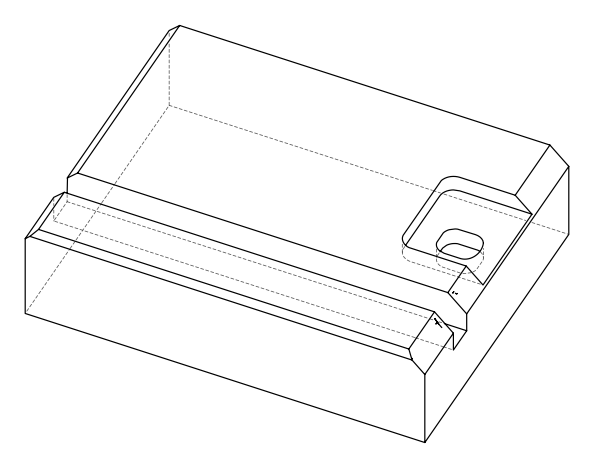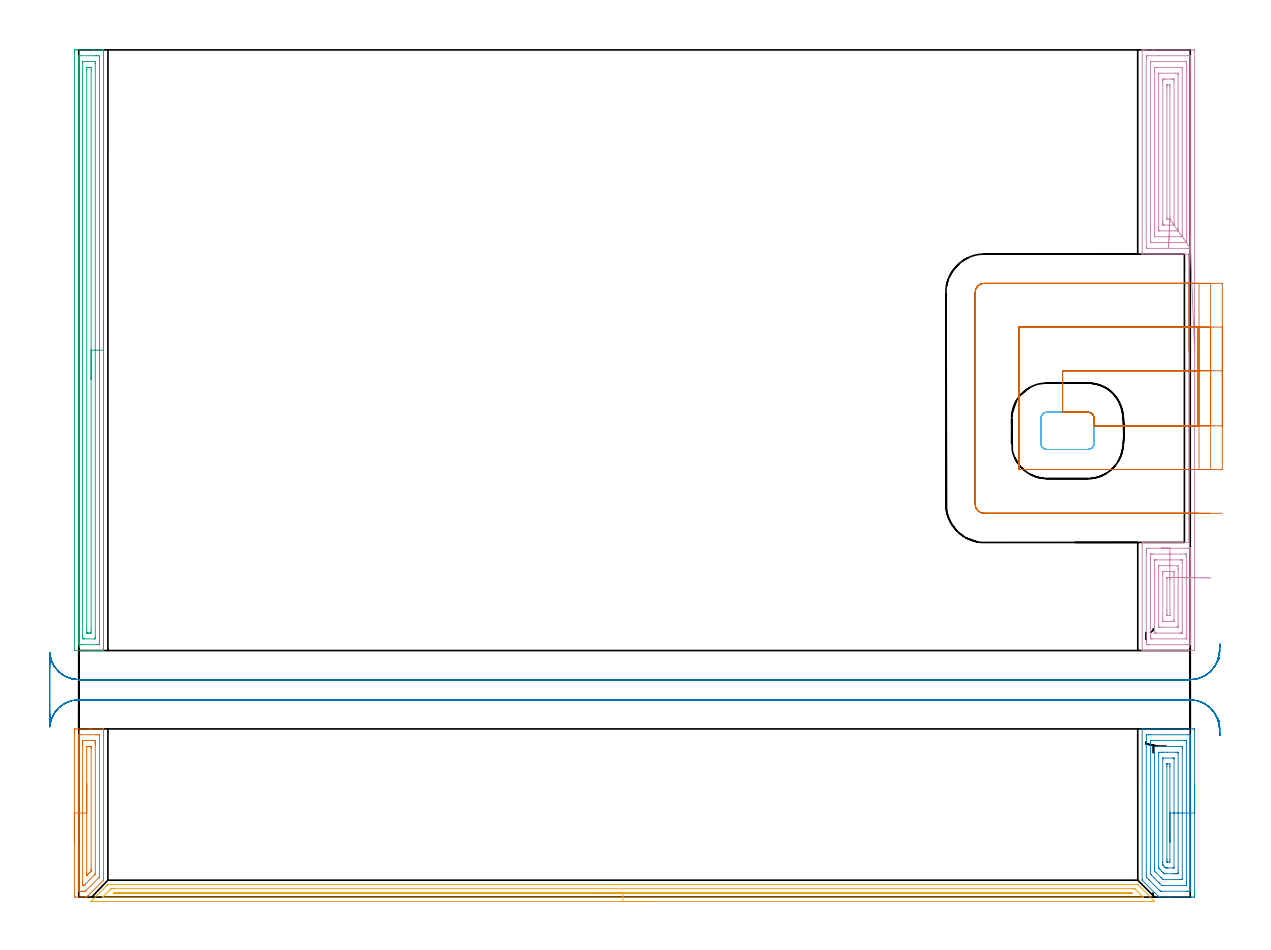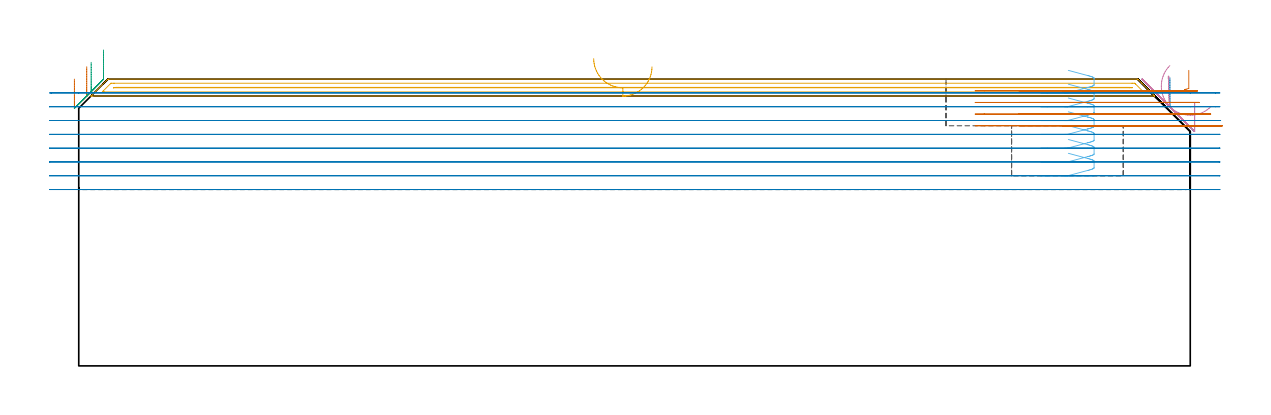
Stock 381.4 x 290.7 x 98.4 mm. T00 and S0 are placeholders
(PLAN: 8 operations, 1 tool changes, 49.2 min)
(1 AREA_MILL | FG_CHAMFER_SURFACE | UGT0205_001 | 2.01 min | 3178 mm3)
(2 AREA_MILL_1 | FG_CHAMFER_SURFACE_1 | UGT0205_001 | 3.43 min | 10586 mm3)
(3 AREA_MILL_2 | FG_CHAMFER_SURFACE_2 | UGT0205_001 | 6.81 min | 10597 mm3)
(4 AREA_MILL_3 | FG_CHAMFER_SURFACE_3 | UGT0205_001 | 7.43 min | 32185 mm3)
(5 AREA_MILL_4 | FG_CHAMFER_SURFACE_4 | UGT0205_001 | 8.77 min | 6015 mm3)
(6 MILL_RECTANGULAR_POCKET | POCKET_RECTANGULAR_STRAIGHT | UGT0201_094 | Follow Part, ap 5, ae 75% | 1.68 min | 37476 mm3)
(7 MILL_SLOT | SLOT_PARTIAL_RECTANGULAR | UGT0201_094 | Follow Part, ap 5, ae 75% | 5.37 min | 99985 mm3)
(8 MILL_RECTANGULAR_SLOT | SLOT_RECTANGULAR | UGT0201_094 | Follow Part, ap 5, ae 75% | 13.72 min | 385807 mm3)
(TOOL UGT0205_001 | Chamfer Mill 20 x 3 x 45 deg. | D20 FL50 Z2)
(TOOL UGT0201_094 | End mill 20 mm | D20 FL38 Z4)
(OP 1 AREA_MILL)
G17 G21 G94 G90
T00 M6
G54
G17 G0 G90 X-1.5 Y18.85 S1061 M3
G43 Z108.4 H0
Z98.4
G94 G1 Y18.888 Z97.528 F250.
Y19.002 Z96.663
Y19.191 Z95.812
Y19.453 Z94.98
Y19.787 Z94.174
Y20.19 Z93.4
Y20.658 Z92.664
Y21.19 Z91.972
Y21.779 Z91.329
Y22.422 Z90.74
Y23.114 Z90.208
Y23.85 Z89.74
Y24.624 Z89.337
Y25.43 Z89.003
Y26.262 Z88.741
Y27.114 Z88.552
Y27.978 Z88.438
Y28.85 Z88.4
Y56.858
X-1.498 Y57.19 Z88.402
X-1.491 Y57.694 Z88.405
X-1.454 Y57.698 Z88.442
X-0.944 Y57.7 Z88.951
X3.5 Z93.394
X4.254 Z94.153
X4.389 Z94.287
X8.332 Z98.231
X8.485 Y57.694 Z98.379
X8.496 Y57.691 Z98.39
X8.5 Y57.633 Z98.4
Y5.824
X8.493 Y5.805 Z98.393
X8.476 Y5.775 Z98.375
X3.191 Y0.491 Z93.091
X2.907 Y0.205 Z92.803
X2.766 Y0.067 Z92.663
X2.695 Y0.005 Z92.591
X2.611 Y0.003 Z92.509
X2.342 Y0. Z92.24
X-1.184 Z88.713
X-1.491 Y0.01 Z88.405
X-1.499 Y0.248 Z88.399
X-1.5 Y28.85 Z88.4
X-0.086 Z89.814
Y54.533
X-0.084 Y55.419 Z89.816
X-0.082 Y55.445 Z89.818
X-0.056 Y55.69 Z89.844
X0.553 Y55.698 Z90.453
X3.662 Y55.7 Z93.562
X5.885 Z95.785
X6.167 Y55.699 Z96.067
X6.777 Y55.696 Z96.677
X7.056 Y55.69 Z96.956
X7.082 Y55.419 Z96.982
X7.084 Y55.391 Z96.984
X7.086 Y54.533 Z96.986
X7.085 Y7.595 Z96.985
X7.084 Y7.566 Z96.984
X7.056 Y6.817 Z96.956
X7.005 Y6.76 Z96.905
X6.958 Y6.709 Z96.858
X2.531 Y2.281 Z92.431
X2.26 Y2.022 Z92.16
X1.998 Y2.007 Z91.898
X1.722 Y2.003 Z91.622
X1.115 Y2. Z91.015
X0.833 Y2.001 Z90.733
X0.223 Y2.004 Z90.123
X-0.056 Y2.01 Z89.844
X-0.082 Y2.281 Z89.818
X-0.084 Y2.309 Z89.816
X-0.086 Y3.167 Z89.814
Y28.85
X1.328 Z91.228
X1.329 Y52.269 Z91.229
Y52.762
X1.331 Y53.152 Z91.231
X1.335 Y53.648 Z91.235
X1.674 Y53.695 Z91.574
X1.722 Y53.697 Z91.622
X2.559 Y53.7 Z92.459
X4.336 Z94.236
X5.227 Y53.698 Z95.127
X5.278 Y53.693 Z95.178
X5.664 Y53.648 Z95.564
X5.668 Y53.258 Z95.568
X5.671 Y52.762 Z95.571
Y52.37
Y8.089
X5.67 Y7.965 Z95.57
X5.667 Y7.904 Z95.567
X5.665 Y7.878 Z95.565
X5.648 Y7.858 Z95.548
X5.395 Y7.595 Z95.295
X2.231 Y4.431 Z92.131
X1.849 Y4.052 Z91.749
X1.807 Y4.018 Z91.707
X1.767 Y4.007 Z91.667
X1.722 Y4.009 Z91.622
X1.335 Y4.052 Z91.235
X1.332 Y4.442 Z91.232
X1.329 Y4.938 Z91.229
Y5.33
X1.328 Y28.85 Z91.228
X2.743 Z92.643
Y51.368
X2.745 Y51.557 Z92.645
X2.747 Y51.65 Z92.647
X2.75 Y51.688 Z92.65
X2.794 Y51.694 Z92.694
X3.5 Y51.699 Z93.4
X3.678 Z93.578
X4.228 Y51.69 Z94.128
X4.251 Y51.685 Z94.151
X4.253 Y51.654 Z94.153
X4.255 Y51.579 Z94.155
X4.257 Y51.426 Z94.157
Y51.122
Y9.498
X4.256 Y9.366 Z94.156
X4.25 Y8.99 Z94.15
X4.244 Y8.904 Z94.144
X4.194 Y8.85 Z94.094
X4.108 Y8.76 Z94.008
X3.832 Y8.481 Z93.732
X3.5 Y8.148 Z93.4
X2.946 Y7.595 Z92.846
X2.806 Y7.457 Z92.706
X2.776 Y7.43 Z92.676
X2.752 Y7.412 Z92.652
X2.749 Y7.415 Z92.649
X2.746 Y7.46 Z92.646
X2.744 Y7.595 Z92.644
X2.743 Y7.982 Z92.643
Y8.35
Y28.85
Y29.722 Z92.681
Y30.586 Z92.795
Y31.438 Z92.983
Y32.27 Z93.246
Y33.076 Z93.58
Y33.85 Z93.982
Y34.586 Z94.451
Y35.278 Z94.982
Y35.921 Z95.572
Y36.51 Z96.215
Y37.042 Z96.907
Y37.51 Z97.643
Y37.913 Z98.416
Y38.247 Z99.222
Y38.509 Z100.054
Y38.698 Z100.906
Y38.812 Z101.771
Y38.85 Z102.643
G0 Z108.4
M5
M2
(OP 2 AREA_MILL_1)
G17 G21 G94 G90
T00 M6
G54
G17 G0 G90 X382.9 Y38.85 S1061 M3
G43 Z108.4 H0
Z90.4
G94 G1 Y38.812 Z89.528 F250.
Y38.698 Z88.664
Y38.509 Z87.812
Y38.247 Z86.98
Y37.913 Z86.174
Y37.51 Z85.4
Y37.042 Z84.664
Y36.51 Z83.972
Y35.921 Z83.329
Y35.278 Z82.74
Y34.586 Z82.209
Y33.85 Z81.74
Y33.076 Z81.337
Y32.27 Z81.003
Y31.438 Z80.741
Y30.586 Z80.552
Y29.722 Z80.438
Y28.85 Z80.4
Y0.842
X382.898 Y0.51 Z80.402
X382.891 Y0.006 Z80.405
X382.853 Y0.003 Z80.443
X382.344 Y0.001 Z80.952
X381.833 Y0. Z81.463
X375.233 Z88.06
X374.479 Z88.819
X374.344 Z88.953
X371.057 Z92.241
X370.789 Y0.004 Z92.509
X370.705 Y0.005 Z92.592
X370.632 Y0.067 Z92.667
X364.928 Y5.771 Z98.37
X364.906 Y5.795 Z98.392
X364.904 Y5.803 Z98.395
X364.9 Y5.823 Z98.4
Y57.633
X364.904 Y57.692 Z98.39
X364.917 Y57.7 Z98.377
X365.068 Z98.23
X369.146 Z94.153
X369.9 Z93.394
X382.344 Z80.952
X382.724 Y57.697 Z80.571
X382.891 Y57.69 Z80.405
X382.899 Y57.524 Z80.399
X382.9 Y57.19 Z80.4
Y28.85
X381.486 Z81.814
Y3.167
X381.484 Y2.281 Z81.816
X381.482 Y2.255 Z81.818
X381.456 Y2.01 Z81.844
X380.847 Y2.002 Z82.453
X380.567 Y2.001 Z82.733
X379.96 Y2. Z83.34
X371.678 Y2.001 Z91.622
X371.396 Y2.004 Z91.904
X371.208 Y2.01 Z92.092
X371.148 Y2.013 Z92.152
X371.123 Y2.034 Z92.177
X371.071 Y2.082 Z92.229
X370.869 Y2.281 Z92.431
X370.789 Y2.361 Z92.511
X367.326 Y5.824 Z95.974
X367.233 Y5.916 Z96.067
X366.446 Y6.709 Z96.854
X366.344 Y6.817 Z96.956
X366.316 Y7.595 Z96.984
X366.315 Y7.624 Z96.985
X366.314 Y54.533 Z96.986
X366.317 Y55.419 Z96.984
X366.318 Y55.445 Z96.982
X366.344 Y55.69 Z96.956
X366.953 Y55.698 Z96.347
X367.233 Y55.699 Z96.067
X367.84 Y55.7 Z95.46
X380.567 Y55.699 Z82.733
X381.177 Y55.697 Z82.123
X381.456 Y55.69 Z81.844
X381.482 Y55.419 Z81.818
X381.484 Y55.391 Z81.816
X381.486 Y54.533 Z81.814
Y28.85
X380.072 Z83.228
X380.071 Y5.431 Z83.229
Y4.938
X380.069 Y4.548 Z83.231
X380.064 Y4.052 Z83.236
X379.726 Y4.005 Z83.574
X379.678 Y4.003 Z83.622
X378.841 Y4. Z84.459
X371.729 Y4.001 Z91.571
X371.678 Y4.005 Z91.622
X371.627 Y4.01 Z91.673
X371.559 Y4.052 Z91.741
X370.789 Y4.811 Z92.511
X370.661 Y4.938 Z92.639
X369.011 Y6.588 Z94.289
X368.122 Y7.477 Z95.178
X368.006 Y7.595 Z95.294
X367.891 Y7.72 Z95.409
X367.735 Y7.894 Z95.565
X367.733 Y7.983 Z95.567
X367.73 Y8.481 Z95.57
X367.729 Y8.873 Z95.571
Y52.269
Y52.762
X367.731 Y53.152 Z95.569
X367.736 Y53.648 Z95.564
X368.074 Y53.695 Z95.226
X368.122 Y53.697 Z95.178
X368.959 Y53.7 Z94.341
X378.736 Z84.564
X379.627 Y53.698 Z83.673
X379.678 Y53.693 Z83.622
X380.064 Y53.648 Z83.236
X380.068 Y53.259 Z83.232
X380.071 Y52.762 Z83.229
Y52.37
X380.072 Y28.85 Z83.228
X378.657 Z84.643
Y6.332
X378.655 Y6.143 Z84.645
X378.653 Y6.05 Z84.647
X378.65 Y6.012 Z84.65
X378.606 Y6.006 Z84.694
X377.9 Y6.001 Z85.4
X377.723 Y6. Z85.577
X372.212 Y6.001 Z91.088
X372.123 Y6.002 Z91.177
X372.079 Y6.006 Z91.221
X372.058 Y6.01 Z91.242
X372.023 Y6.038 Z91.277
X371.678 Y6.375 Z91.622
X371.34 Y6.709 Z91.96
X369.569 Y8.481 Z93.731
X369.241 Y8.816 Z94.059
X369.151 Y8.91 Z94.149
X369.148 Y8.953 Z94.152
X369.145 Y9.047 Z94.155
X369.143 Y9.235 Z94.157
Y9.366
Y51.368
X369.145 Y51.557 Z94.155
X369.147 Y51.65 Z94.153
X369.15 Y51.688 Z94.15
X369.194 Y51.694 Z94.106
X369.9 Y51.699 Z93.4
X370.077 Y51.7 Z93.223
X378.078 Y51.699 Z85.222
X378.628 Y51.69 Z84.672
X378.651 Y51.684 Z84.649
X378.653 Y51.654 Z84.647
X378.655 Y51.579 Z84.645
X378.657 Y51.426 Z84.643
Y51.122
Y28.85
X377.243 Z86.057
Y9.135
X377.242 Y8.481 Z86.058
X377.24 Y8.252 Z86.06
X377.236 Y8.028 Z86.064
X377.011 Y8.01 Z86.289
X376.602 Y8.003 Z86.698
X376.122 Y8.001 Z87.178
X375.716 Y8. Z87.584
X373.048 Y8.001 Z90.252
X372.567 Y8.008 Z90.733
X372.5 Y8.01 Z90.8
X372.432 Y8.075 Z90.868
X372.293 Y8.209 Z91.007
X372.018 Y8.481 Z91.282
X371.678 Y8.82 Z91.622
X371.132 Y9.366 Z92.168
X370.789 Y9.711 Z92.511
X370.655 Y9.85 Z92.645
X370.59 Y9.92 Z92.71
X370.564 Y9.959 Z92.736
X370.562 Y10.021 Z92.738
X370.559 Y10.252 Z92.741
X370.557 Y10.483 Z92.743
Y48.565
X370.558 Y49.219 Z92.742
X370.56 Y49.448 Z92.74
X370.564 Y49.672 Z92.736
X370.789 Y49.69 Z92.511
X371.198 Y49.697 Z92.102
X371.678 Y49.699 Z91.622
X372.084 Y49.7 Z91.216
X373.456 Z89.844
X376.529 Z86.771
X377.011 Y49.698 Z86.289
X377.172 Y49.694 Z86.128
X377.228 Y49.69 Z86.072
X377.236 Y49.686 Z86.064
X377.239 Y49.66 Z86.061
X377.241 Y49.605 Z86.059
X377.243 Y49.451 Z86.057
Y49.219
Y28.85
X375.829 Z87.471
X375.828 Y10.252 Z87.472
X375.827 Y10.104 Z87.473
X375.824 Y10.031 Z87.476
X375.823 Y10.018 Z87.477
X375.809 Y10.01 Z87.491
X375.739 Y10.007 Z87.561
X375.485 Y10.001 Z87.815
X373.708 Y10. Z89.592
X373.456 Y10.002 Z89.844
X373.203 Y10.006 Z90.097
X373.035 Y10.01 Z90.265
X372.935 Y10.025 Z90.365
X372.888 Y10.069 Z90.412
X372.697 Y10.252 Z90.603
X372.567 Y10.381 Z90.733
X372.189 Y10.762 Z91.111
X372.002 Y10.955 Z91.298
X371.981 Y10.978 Z91.319
X371.978 Y11.002 Z91.322
X371.974 Y11.053 Z91.326
X371.972 Y11.137 Z91.328
X371.971 Y11.731 Z91.329
Y12.023
X371.972 Y47.448 Z91.328
X371.973 Y47.596 Z91.327
X371.976 Y47.669 Z91.324
X371.977 Y47.682 Z91.323
X371.991 Y47.69 Z91.309
X372.061 Y47.693 Z91.239
X372.315 Y47.699 Z90.985
X375.486 Z87.814
X375.655 Y47.697 Z87.645
X375.789 Y47.692 Z87.511
X375.823 Y47.689 Z87.477
X375.825 Y47.679 Z87.475
X375.826 Y47.646 Z87.474
X375.828 Y47.448 Z87.472
X375.829 Y28.85 Z87.471
X374.415 Z88.885
Y12.839
X374.41 Y12.023 Z88.89
X374.408 Y12.014 Z88.892
X374.39 Y12.007 Z88.91
X374.367 Y12.001 Z88.933
X374.344 Y12. Z88.956
X373.477 Y12.002 Z89.823
X373.456 Y12.006 Z89.844
X373.392 Y12.023 Z89.908
X373.39 Y12.089 Z89.91
X373.386 Y12.909 Z89.914
X373.385 Y12.979 Z89.915
Y44.861
X373.39 Y45.677 Z89.91
X373.392 Y45.686 Z89.908
X373.41 Y45.693 Z89.89
X373.433 Y45.699 Z89.867
X373.456 Y45.7 Z89.844
X374.323 Y45.698 Z88.977
X374.344 Y45.694 Z88.956
X374.408 Y45.677 Z88.892
X374.41 Y45.612 Z88.89
X374.414 Y44.791 Z88.886
X374.415 Y44.721 Z88.885
Y28.85
Y27.978 Z88.923
Y27.114 Z89.037
Y26.262 Z89.226
Y25.43 Z89.488
Y24.624 Z89.822
Y23.85 Z90.225
Y23.114 Z90.694
Y22.422 Z91.225
Y21.779 Z91.814
Y21.19 Z92.457
Y20.658 Z93.15
Y20.19 Z93.885
Y19.787 Z94.659
Y19.453 Z95.465
Y19.191 Z96.297
Y19.002 Z97.149
Y18.888 Z98.014
Y18.85 Z98.885
G0 Z108.4
M5
M2
(OP 3 AREA_MILL_2)
G17 G21 G94 G90
T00 M6
G54
G17 G0 G90 X8.5 Y197.65 S1061 M3
G43 Z108.4 H0
G94 G1 Y197.612 Z107.528 F250.
Y197.498 Z106.663
Y197.309 Z105.812
Y197.047 Z104.98
Y196.713 Z104.174
Y196.31 Z103.4
Y195.842 Z102.664
Y195.31 Z101.972
Y194.721 Z101.329
Y194.078 Z100.74
Y193.386 Z100.208
Y192.65 Z99.74
Y191.876 Z99.337
Y191.07 Z99.003
Y190.238 Z98.741
Y189.386 Z98.552
Y188.522 Z98.438
Y187.65 Z98.4
Y84.74
X8.497 Y84.61 Z98.388
X8.467 Y84.607 Z98.358
X8.152 Y84.6 Z98.051
X7.613 Z97.512
X7.056 Z96.951
X4.999 Z94.897
X4.389 Z94.283
X-1.251 Y84.601 Z88.646
X-1.492 Y84.61 Z88.405
X-1.499 Y84.85 Z88.399
Y84.884
X-1.5 Y289.781 Z88.4
X-1.499 Y290.115 Z88.401
X-1.493 Y290.665 Z88.404
X-1.491 Y290.693 Z88.406
X-0.944 Y290.697 Z88.952
X-0.361 Y290.7 Z89.536
X4.389 Z94.283
X4.999 Z94.897
X5.278 Z95.175
X7.056 Z96.951
X7.613 Z97.512
X7.944 Z97.843
X8.152 Z98.051
X8.467 Y290.693 Z98.358
X8.497 Y290.69 Z98.388
X8.5 Y290.56 Z98.4
Y187.65
X7.086 Z96.986
Y87.858
X7.085 Y86.967 Z96.985
X7.084 Y86.939 Z96.984
X7.056 Y86.61 Z96.956
X6.531 Y86.601 Z96.431
X1.2 Y86.6 Z91.1
X0.833 Z90.733
X0.309 Y86.602 Z90.209
X-0.056 Y86.61 Z89.844
X-0.084 Y86.967 Z89.816
X-0.085 Y86.997 Z89.815
X-0.086 Y287.442 Z89.814
X-0.085 Y288.333 Z89.815
X-0.084 Y288.361 Z89.816
X-0.056 Y288.69 Z89.844
X0.469 Y288.699 Z90.369
X5.8 Y288.7 Z95.7
X6.167 Z96.067
X6.691 Y288.698 Z96.591
X7.056 Y288.69 Z96.956
X7.083 Y288.333 Z96.983
X7.085 Y288.303 Z96.985
X7.086 Y187.65 Z96.986
X5.672 Z95.572
X5.671 Y89.245 Z95.571
X5.67 Y88.749 Z95.57
X5.668 Y88.651 Z95.568
X5.665 Y88.611 Z95.565
X5.575 Y88.605 Z95.475
X5.426 Y88.601 Z95.326
X1.871 Y88.6 Z91.771
X1.722 Y88.602 Z91.622
X1.574 Y88.609 Z91.474
X1.335 Y88.627 Z91.235
X1.333 Y88.749 Z91.233
X1.329 Y89.143 Z91.229
Y286.054
X1.33 Y286.551 Z91.23
X1.332 Y286.649 Z91.232
X1.335 Y286.689 Z91.235
X1.425 Y286.695 Z91.325
X1.574 Y286.699 Z91.474
X5.129 Y286.7 Z95.029
X5.278 Y286.698 Z95.178
X5.426 Y286.691 Z95.326
X5.665 Y286.673 Z95.565
X5.667 Y286.551 Z95.567
X5.671 Y286.157 Z95.571
X5.672 Y187.65 Z95.572
X4.257 Z94.157
Y91.422
X4.252 Y90.668 Z94.152
X4.251 Y90.621 Z94.151
X4.217 Y90.61 Z94.117
X4.115 Y90.606 Z94.015
X3.91 Y90.602 Z93.81
X3.5 Y90.6 Z93.4
X3.431 Z93.331
X3.061 Y90.602 Z92.961
X2.876 Y90.605 Z92.776
X2.784 Y90.61 Z92.684
X2.749 Y90.615 Z92.649
X2.743 Y91.422 Z92.643
Y283.878
X2.748 Y284.632 Z92.648
X2.749 Y284.679 Z92.649
X2.783 Y284.69 Z92.683
X2.885 Y284.694 Z92.785
X3.09 Y284.698 Z92.99
X3.5 Y284.7 Z93.4
X3.569 Z93.469
X3.939 Y284.698 Z93.839
X4.124 Y284.695 Z94.024
X4.216 Y284.69 Z94.116
X4.251 Y284.685 Z94.151
X4.257 Y283.878 Z94.157
Y187.65
Y186.778 Z94.195
Y185.914 Z94.309
Y185.062 Z94.498
Y184.23 Z94.76
Y183.424 Z95.094
Y182.65 Z95.497
Y181.914 Z95.966
Y181.222 Z96.497
Y180.579 Z97.086
Y179.99 Z97.729
Y179.458 Z98.422
Y178.99 Z99.157
Y178.587 Z99.931
Y178.253 Z100.737
Y177.991 Z101.569
Y177.802 Z102.421
Y177.688 Z103.286
Y177.65 Z104.157
G0 Z108.4
M5
M2
(OP 4 AREA_MILL_3)
G17 G21 G94 G90
T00 M6
G54
G17 G0 G90 X382.9 Y197.65 S1061 M3
G43 Z108.4 H0
Z90.4
G94 G1 Y197.612 Z89.528 F250.
Y197.498 Z88.663
Y197.309 Z87.812
Y197.047 Z86.98
Y196.713 Z86.174
Y196.31 Z85.4
Y195.841 Z84.664
Y195.31 Z83.972
Y194.721 Z83.329
Y194.078 Z82.739
Y193.386 Z82.208
Y192.65 Z81.74
Y191.876 Z81.337
Y191.07 Z81.003
Y190.238 Z80.741
Y189.386 Z80.552
Y188.522 Z80.438
Y187.65 Z80.4
Y85.185
X382.897 Y84.848 Z80.401
X382.892 Y84.61 Z80.405
X382.65 Y84.6 Z80.647
X369.011 Z94.283
X368.401 Z94.897
X368.122 Z95.175
X366.344 Z96.951
X365.788 Z97.511
X365.248 Z98.051
X364.933 Y84.606 Z98.358
X364.903 Y84.61 Z98.388
X364.9 Y84.74 Z98.4
Y120.825
X364.907 Y121.69 Z98.393
X365.446 Y121.7 Z97.854
X380.9 Z82.4
Y219.555
X380.89 Y219.582 Z82.386
X380.885 Y219.594 Z82.379
X380.891 Y219.606 Z82.386
X380.9 Y219.628 Z82.4
Y219.706
Y219.719
X380.891 Y219.726 Z82.389
X380.9 Y219.949 Z82.4
Y220.6
X364.93 Y220.601 Z98.369
X364.905 Y220.61 Z98.394
X364.9 Y220.617 Z98.4
Y290.561
X364.903 Y290.691 Z98.388
X364.935 Y290.7 Z98.356
X365.248 Z98.051
X365.787 Z97.512
X366.344 Z96.951
X368.401 Z94.897
X369.011 Z94.283
X382.345 Z80.952
X382.652 Y290.698 Z80.645
X382.892 Y290.69 Z80.405
X382.899 Y290.45 Z80.399
X382.9 Y187.65 Z80.4
X381.456 Y222.45 Z81.844
X381.37 Y222.485 Z81.93
X381.097 Y222.57 Z82.203
X380.911 Y222.59 Z82.389
X380.567 Y222.597 Z82.733
X380.366 Y222.6 Z82.934
X367.032 Y222.601 Z96.268
X366.344 Y222.61 Z96.956
X366.316 Y223.29 Z96.984
X366.315 Y223.32 Z96.985
X366.314 Y287.442 Z96.986
X366.315 Y288.333 Z96.985
X366.316 Y288.361 Z96.984
X366.344 Y288.69 Z96.956
X366.869 Y288.699 Z96.431
X370.867 Y288.7 Z92.433
X380.567 Z82.733
X381.091 Y288.698 Z82.209
X381.456 Y288.69 Z81.844
X381.484 Y288.333 Z81.816
X381.485 Y288.303 Z81.815
Y223.26
X381.456 Y222.45 Z81.844
X380.065 Y224.612 Z83.235
X380.059 Y224.608 Z83.241
X380.031 Y224.604 Z83.269
X379.913 Y224.601 Z83.387
X367.965 Z95.335
X367.84 Y224.603 Z95.46
X367.757 Y224.607 Z95.543
X367.738 Y224.61 Z95.562
X367.735 Y224.627 Z95.565
X367.733 Y224.677 Z95.567
X367.729 Y225.072 Z95.571
X367.728 Y229.694 Z95.572
X367.729 Y286.054 Z95.571
X367.731 Y286.551 Z95.569
X367.733 Y286.649 Z95.567
X367.735 Y286.689 Z95.565
X367.825 Y286.693 Z95.475
X367.975 Y286.699 Z95.325
X379.53 Z83.77
X379.678 Y286.696 Z83.622
X379.826 Y286.69 Z83.474
X380.065 Y286.673 Z83.235
X380.067 Y286.551 Z83.233
X380.07 Y286.158 Z83.23
X380.071 Y285.66 Z83.229
X380.072 Y285.265 Z83.228
X380.071 Y225.072 Z83.229
X380.07 Y224.679 Z83.23
X380.067 Y224.622 Z83.233
X380.065 Y224.612 Z83.235
X378.652 Y226.614 Z84.648
X378.636 Y226.609 Z84.664
X378.576 Y226.604 Z84.724
X378.407 Y226.601 Z84.893
X369.264 Y226.6 Z94.036
X369.187 Y226.602 Z94.113
X369.158 Y226.606 Z94.142
X369.15 Y226.61 Z94.15
X369.147 Y226.618 Z94.153
X369.145 Y226.652 Z94.155
X369.143 Y226.722 Z94.157
Y283.878
X369.148 Y284.632 Z94.152
X369.149 Y284.68 Z94.151
X369.183 Y284.69 Z94.117
X369.285 Y284.694 Z94.015
X369.49 Y284.698 Z93.81
X369.9 Y284.7 Z93.4
X369.969 Z93.331
X377.969 Z85.331
X378.339 Y284.698 Z84.961
X378.524 Y284.695 Z84.776
X378.616 Y284.69 Z84.684
X378.651 Y284.685 Z84.649
X378.657 Y283.878 Z84.643
Y226.854
X378.656 Y226.664 Z84.644
X378.653 Y226.618 Z84.647
X378.652 Y226.614 Z84.648
X377.236 Y228.636 Z86.064
X377.044 Y228.603 Z86.256
X377.011 Y228.602 Z86.289
X376.158 Y228.6 Z87.142
X370.823 Y228.601 Z92.477
X370.789 Y228.605 Z92.511
X370.564 Y228.636 Z92.736
X370.561 Y228.865 Z92.739
X370.557 Y229.527 Z92.743
Y229.759
Y282.096
X370.559 Y282.327 Z92.741
X370.564 Y282.561 Z92.736
X370.57 Y282.69 Z92.73
X370.638 Y282.694 Z92.662
X370.789 Y282.698 Z92.511
X371.075 Y282.7 Z92.225
X376.409 Z86.891
X377.011 Y282.694 Z86.289
X377.211 Y282.69 Z86.089
X377.236 Y282.682 Z86.064
X377.239 Y282.607 Z86.061
X377.242 Y282.484 Z86.058
X377.243 Y282.329 Z86.057
Y282.096
Y229.527
X377.236 Y228.636 Z86.064
X375.822 Y230.611 Z87.478
X375.807 Y230.608 Z87.493
X375.764 Y230.604 Z87.536
X375.587 Y230.601 Z87.713
X372.385 Y230.6 Z90.915
X372.148 Y230.603 Z91.152
X372.03 Y230.607 Z91.27
X371.978 Y230.61 Z91.322
X371.977 Y230.647 Z91.323
X371.973 Y231.014 Z91.327
X371.972 Y231.309 Z91.328
X371.971 Y231.906 Z91.329
Y280.02
X371.973 Y280.314 Z91.327
X371.976 Y280.612 Z91.324
X371.978 Y280.678 Z91.322
X372.054 Y280.69 Z91.246
X372.185 Y280.697 Z91.115
X372.567 Y280.699 Z90.733
X373.071 Y280.7 Z90.229
X374.848 Z88.452
X375.233 Z88.067
X375.739 Y280.698 Z87.561
X375.81 Y280.691 Z87.49
X375.822 Y280.689 Z87.478
X375.824 Y280.667 Z87.476
X375.827 Y280.61 Z87.473
X375.829 Y280.314 Z87.471
Y279.717
Y231.309
X375.827 Y230.714 Z87.473
X375.822 Y230.611 Z87.478
X374.399 Y232.61 Z88.901
X374.344 Y232.608 Z88.956
X373.943 Y232.603 Z89.357
X373.456 Y232.608 Z89.844
X373.393 Y232.61 Z89.907
X373.385 Y233.091 Z89.915
Y277.711
X373.386 Y278.532 Z89.914
X373.388 Y278.6 Z89.912
X373.392 Y278.671 Z89.908
X373.398 Y278.691 Z89.902
X373.414 Y278.694 Z89.886
X373.456 Y278.696 Z89.844
X374.179 Y278.698 Z89.121
X374.344 Y278.693 Z88.956
X374.395 Y278.69 Z88.905
X374.408 Y278.601 Z88.892
X374.412 Y278.532 Z88.888
X374.414 Y278.463 Z88.886
X374.415 Y277.641 Z88.885
X374.414 Y233.021 Z88.886
X374.413 Y232.95 Z88.887
X374.408 Y232.81 Z88.892
X374.399 Y232.61 Z88.901
X374.359 Y231.742 Z88.979
X374.32 Y230.884 Z89.132
X374.282 Y230.042 Z89.359
X374.245 Y229.224 Z89.659
X374.209 Y228.435 Z90.029
X374.174 Y227.681 Z90.467
X374.142 Y226.968 Z90.969
X374.111 Y226.302 Z91.531
X374.083 Y225.686 Z92.149
X374.058 Y225.128 Z92.818
X374.035 Y224.629 Z93.534
X374.015 Y224.195 Z94.29
X373.999 Y223.828 Z95.081
X373.985 Y223.531 Z95.902
X373.975 Y223.307 Z96.745
X373.968 Y223.158 Z97.604
X373.965 Y223.083 Z98.473
Y223.085 Z99.346
G0 Z108.4
X374.4 Y119.7
Z103.042
G1 X373.811 Z102.399
X373.28 Z101.706
X372.811 Z100.971
X372.408 Z100.197
X372.075 Z99.391
X371.812 Z98.559
X371.623 Z97.707
X371.51 Z96.842
X371.471 Z95.971
X371.51 Z95.099
X371.623 Z94.234
X371.812 Z93.382
X372.075 Z92.55
X372.408 Z91.745
X372.811 Z90.971
X373.28 Z90.235
X373.811 Z89.543
X374.4 Z88.9
X380.567 Y119.701 Z82.733
X380.797 Y119.703 Z82.503
X380.962 Y119.712 Z82.338
X381.115 Y119.733 Z82.185
X381.272 Y119.781 Z82.028
X381.456 Y119.85 Z81.844
X381.484 Y119.043 Z81.816
X381.485 Y119.013 Z81.815
X381.486 Y87.858 Z81.814
X381.484 Y86.967 Z81.816
X381.483 Y86.939 Z81.817
X381.456 Y86.61 Z81.844
X380.931 Y86.602 Z82.369
X380.567 Y86.601 Z82.733
X380.044 Y86.6 Z83.256
X367.233 Y86.601 Z96.067
X366.708 Y86.603 Z96.592
X366.344 Y86.61 Z96.956
X366.317 Y86.967 Z96.983
X366.316 Y86.996 Z96.984
X366.314 Y87.858 Z96.986
Y118.152
X366.315 Y119.043 Z96.985
X366.316 Y119.072 Z96.984
X366.344 Y119.69 Z96.956
X366.582 Y119.696 Z96.718
X367.233 Y119.699 Z96.067
X367.467 Y119.7 Z95.833
X374.4 Z88.9
Y117.7
X379.824 Z83.476
X379.941 Y117.699 Z83.359
X380.018 Y117.695 Z83.282
X380.059 Y117.691 Z83.241
X380.065 Y117.654 Z83.235
X380.069 Y117.261 Z83.231
X380.071 Y116.867 Z83.229
X380.072 Y89.245 Z83.228
X380.07 Y88.749 Z83.23
X380.068 Y88.651 Z83.232
X380.065 Y88.611 Z83.235
X379.975 Y88.605 Z83.325
X379.826 Y88.6 Z83.474
X368.271 Z95.029
X368.122 Y88.602 Z95.178
X367.974 Y88.609 Z95.326
X367.735 Y88.627 Z95.565
X367.733 Y88.749 Z95.567
X367.729 Y89.143 Z95.571
Y116.765
X367.731 Y117.261 Z95.569
X367.734 Y117.65 Z95.566
X367.744 Y117.69 Z95.556
X367.794 Y117.695 Z95.506
X367.903 Y117.698 Z95.397
X368.122 Y117.7 Z95.178
X368.573 Z94.727
X374.4 Z88.9
Y115.7
X377.9 Z85.4
X378.569 Y115.699 Z84.731
X378.624 Y115.696 Z84.676
X378.641 Y115.692 Z84.659
X378.65 Y115.687 Z84.65
X378.653 Y115.666 Z84.647
X378.656 Y115.612 Z84.644
X378.657 Y115.479 Z84.643
Y114.72
Y91.422
X378.652 Y90.668 Z84.648
X378.651 Y90.62 Z84.649
X378.617 Y90.61 Z84.683
X378.515 Y90.606 Z84.785
X378.31 Y90.602 Z84.99
X377.9 Y90.6 Z85.4
X377.831 Z85.469
X369.831 Z93.469
X369.461 Y90.602 Z93.839
X369.276 Y90.605 Z94.024
X369.184 Y90.61 Z94.116
X369.149 Y90.615 Z94.151
X369.143 Y91.422 Z94.157
Y115.347
X369.144 Y115.479 Z94.156
X369.148 Y115.668 Z94.152
X369.149 Y115.683 Z94.151
X369.195 Y115.69 Z94.105
X369.312 Y115.695 Z93.988
X369.459 Y115.699 Z93.841
X369.68 Y115.7 Z93.62
X372.04 Z91.26
X374.4 Z88.9
Y113.7
X377.008 Z86.292
X377.236 Y113.697 Z86.064
X377.24 Y113.468 Z86.06
X377.243 Y112.806 Z86.057
Y112.573
Y93.204
X377.241 Y92.973 Z86.059
X377.236 Y92.739 Z86.064
X377.23 Y92.61 Z86.07
X377.162 Y92.606 Z86.138
X377.011 Y92.602 Z86.289
X376.725 Y92.6 Z86.575
X371.391 Z91.909
X370.789 Y92.606 Z92.511
X370.589 Y92.61 Z92.711
X370.564 Y92.618 Z92.736
X370.561 Y92.693 Z92.739
X370.558 Y92.816 Z92.742
X370.557 Y93.437 Z92.743
Y112.806
X370.558 Y113.037 Z92.742
X370.564 Y113.697 Z92.736
X370.786 Y113.7 Z92.514
X374.4 Z88.9
Y111.7
X375.448 Z87.852
X375.657 Y111.698 Z87.643
X375.761 Y111.694 Z87.539
X375.812 Y111.69 Z87.488
X375.823 Y111.683 Z87.477
X375.824 Y111.668 Z87.476
X375.828 Y111.319 Z87.472
X375.829 Y111.024 Z87.471
Y110.427
Y95.28
X375.827 Y94.986 Z87.473
X375.824 Y94.688 Z87.476
X375.822 Y94.622 Z87.478
X375.746 Y94.61 Z87.554
X375.615 Y94.603 Z87.685
X375.233 Y94.601 Z88.067
X374.73 Y94.6 Z88.57
X372.952 Z90.348
X372.567 Z90.733
X372.061 Y94.602 Z91.239
X371.99 Y94.609 Z91.31
X371.978 Y94.611 Z91.322
X371.976 Y94.633 Z91.324
X371.973 Y94.69 Z91.327
X371.972 Y94.986 Z91.328
X371.971 Y95.583 Z91.329
X371.972 Y110.73 Z91.328
X371.973 Y111.024 Z91.327
X371.978 Y111.614 Z91.322
X371.983 Y111.69 Z91.317
X372.061 Y111.693 Z91.239
X372.23 Y111.697 Z91.07
X372.567 Y111.699 Z90.733
X372.781 Y111.7 Z90.519
X374.4 Z88.9
X374.344 Y109.692 Z88.956
X374.403 Y109.69 Z88.897
X374.41 Y109.453 Z88.89
X374.414 Y109.313 Z88.886
X374.415 Y109.242 Z88.885
Y109.172
Y97.589
X374.414 Y96.768 Z88.886
X374.412 Y96.7 Z88.888
X374.408 Y96.63 Z88.892
X374.402 Y96.609 Z88.898
X374.386 Y96.606 Z88.914
X374.344 Y96.604 Z88.956
X373.621 Y96.602 Z89.679
X373.456 Y96.607 Z89.844
X373.406 Y96.61 Z89.894
X373.392 Y96.699 Z89.908
X373.389 Y96.768 Z89.911
X373.387 Y96.837 Z89.913
X373.385 Y97.73 Z89.915
Y98.55
X373.386 Y109.312 Z89.914
X373.387 Y109.383 Z89.913
X373.392 Y109.523 Z89.908
X373.405 Y109.69 Z89.895
X373.456 Y109.692 Z89.844
X373.89 Y109.697 Z89.41
X374.344 Y109.692 Z88.956
X374.988 Y109.684 Z88.366
X375.68 Y109.676 Z87.835
X376.415 Y109.667 Z87.366
X377.189 Y109.658 Z86.964
X377.995 Y109.648 Z86.63
X378.827 Y109.638 Z86.367
X379.679 Y109.628 Z86.179
X380.544 Y109.618 Z86.065
X381.415 Y109.608 Z86.027
X382.287 Y109.597 Z86.065
X383.152 Y109.587 Z86.179
X384.003 Y109.577 Z86.368
X384.835 Y109.567 Z86.63
X385.641 Y109.557 Z86.964
X386.415 Y109.548 Z87.367
X387.15 Y109.539 Z87.836
X387.843 Y109.531 Z88.367
X388.486 Y109.523 Z88.956
G0 Z108.4
M5
M2
(OP 5 AREA_MILL_4)
G17 G21 G94 G90
T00 M6
G54
G17 G0 G90 X196.7 Y-1.5 S1061 M3
G43 Z108.4 H0
Z102.6
G94 G1 X196.662 Z101.728 F250.
X196.548 Z100.864
X196.359 Z100.012
X196.097 Z99.18
X195.763 Z98.374
X195.36 Z97.6
X194.892 Z96.864
X194.36 Z96.172
X193.771 Z95.529
X193.128 Z94.94
X192.436 Z94.408
X191.7 Z93.94
X190.926 Z93.537
X190.12 Z93.203
X189.288 Z92.941
X188.437 Z92.752
X187.572 Z92.638
X186.7 Z92.6
X4.292 Y-1.499 Z92.599
X4.23 Y-1.495 Z92.603
X4.218 Y-1.493 Z92.604
X4.258 Y-1.441 Z92.657
X9.739 Y4.04 Z98.139
X9.923 Y4.221 Z98.318
X10.005 Y4.297 Z98.389
X10.186 Y4.3 Z98.4
X363.214
X363.395 Y4.297 Z98.389
X363.482 Y4.22 Z98.317
X364.763 Y2.937 Z97.037
X369.142 Y-1.441 Z92.657
X369.182 Y-1.493 Z92.604
X369.17 Y-1.496 Z92.603
X369.108 Y-1.499 Z92.599
X186.7 Y-1.5 Z92.6
Y-0.086 Z94.014
X8.754 Y-0.085 Z94.015
X8.399 Y-0.084 Z94.016
X8.133 Y-0.081 Z94.019
X8.093 Y-0.079 Z94.021
X8.106 Y-0.055 Z94.045
X8.157 Y-0.001 Z94.099
X8.399 Y0.248 Z94.348
X10.856 Y2.706 Z96.806
X10.948 Y2.794 Z96.894
X11.012 Y2.851 Z96.951
X11.045 Y2.879 Z96.979
X11.08 Y2.88 Z96.98
X11.343 Y2.884 Z96.984
X11.973 Y2.885 Z96.985
X12.235 Y2.886 Z96.986
X361.427 Y2.885 Z96.985
X361.689
X362.32 Y2.88 Z96.98
X362.357 Y2.879 Z96.979
X362.399 Y2.842 Z96.942
X362.486 Y2.76 Z96.86
X362.654 Y2.595 Z96.695
X365.002 Y0.248 Z94.348
X365.31 Y-0.071 Z94.029
X365.318 Y-0.08 Z94.02
X365.311 Y-0.082 Z94.018
X365.268 Y-0.084 Z94.016
X365.179 Y-0.085 Z94.015
X365.002 Y-0.086 Z94.014
X186.7
Y1.328 Z95.428
X12.047 Y1.329 Z95.429
X11.999 Y1.33 Z95.43
X11.973 Y1.332 Z95.432
X11.958 Y1.334 Z95.434
X11.961 Y1.351 Z95.451
X11.973 Y1.372 Z95.472
X11.989 Y1.385 Z95.485
X12.011 Y1.4 Z95.5
X12.8 Y1.465 Z95.565
X12.867 Y1.468 Z95.568
X13.688 Y1.471 Z95.571
X13.761
X359.639
X360.463 Y1.468 Z95.568
X360.533 Y1.465 Z95.565
X361.389 Y1.4 Z95.5
X361.427 Y1.365 Z95.465
X361.438 Y1.335 Z95.435
X360.533 Y1.329 Z95.429
X186.7 Y1.328 Z95.428
X185.828 Z95.466
X184.964 Z95.58
X184.112 Z95.769
X183.28 Z96.032
X182.474 Z96.365
X181.7 Z96.768
X180.964 Z97.237
X180.272 Z97.768
X179.629 Z98.357
X179.04 Z99.001
X178.509 Z99.693
X178.04 Z100.428
X177.637 Z101.202
X177.303 Z102.008
X177.041 Z102.84
X176.852 Z103.692
X176.738 Z104.557
X176.7 Z105.428
G0 Z108.4
M5
M2
(OP 6 MILL_RECTANGULAR_POCKET)
G17 G21 G94 G90
T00 M6
G54
G17 G0 G90 X339.572 Y153.6 S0 M3
G43 Z108.4 H0
Z101.4
G94 G1 X346.2 Z99.624 F250.
X346.348 Z99.584
X346.739 Y153.662 Z99.478
X347.112 Y153.792 Z99.372
X347.456 Y153.987 Z99.266
X347.759 Y154.241 Z99.16
X348.013 Y154.544 Z99.054
X348.208 Y154.888 Z98.949
X348.338 Y155.261 Z98.843
X348.4 Y155.652 Z98.737
Y164.348 Z96.406
X348.338 Y164.739 Z96.3
X348.208 Y165.112 Z96.195
X348.013 Y165.456 Z96.089
X347.759 Y165.759 Z95.983
X347.456 Y166.013 Z95.877
X347.112 Y166.208 Z95.771
X346.739 Y166.338 Z95.665
X346.348 Y166.4 Z95.559
X346.2 Z95.519
X339.25 Z93.657
X332.3 F500.
G3 X330.1 Y164.2 R2.2
G1 Y155.8
G3 X332.3 Y153.6 R2.2
G1 X346.2
G3 X348.4 Y155.8 R2.2
G1 Y164.2
G3 X346.2 Y166.4 R2.2
G1 X339.25
X338.25
G0 X339.572 Y153.6 Z96.657
G1 X346.2 Z94.881 F250.
X346.348 Z94.841
X346.739 Y153.662 Z94.735
X347.112 Y153.792 Z94.629
X347.456 Y153.987 Z94.523
X347.759 Y154.241 Z94.418
X348.013 Y154.544 Z94.312
X348.208 Y154.888 Z94.206
X348.338 Y155.261 Z94.1
X348.4 Y155.652 Z93.994
Y164.348 Z91.664
X348.338 Y164.739 Z91.558
X348.208 Y165.112 Z91.452
X348.013 Y165.456 Z91.346
X347.759 Y165.759 Z91.24
X347.456 Y166.013 Z91.134
X347.112 Y166.208 Z91.028
X346.739 Y166.338 Z90.922
X346.348 Y166.4 Z90.816
X346.2 Z90.776
X339.25 Z88.914
X332.3 F500.
G3 X330.1 Y164.2 R2.2
G1 Y155.8
G3 X332.3 Y153.6 R2.2
G1 X346.2
G3 X348.4 Y155.8 R2.2
G1 Y164.2
G3 X346.2 Y166.4 R2.2
G1 X339.25
X338.25
G0 X339.572 Y153.6 Z91.914
G1 X346.2 Z90.138 F250.
X346.348 Z90.098
X346.739 Y153.662 Z89.992
X347.112 Y153.792 Z89.887
X347.456 Y153.987 Z89.781
X347.759 Y154.241 Z89.675
X348.013 Y154.544 Z89.569
X348.208 Y154.888 Z89.463
X348.338 Y155.261 Z89.357
X348.4 Y155.652 Z89.251
Y164.348 Z86.921
X348.338 Y164.739 Z86.815
X348.208 Y165.112 Z86.709
X348.013 Y165.456 Z86.603
X347.759 Y165.759 Z86.497
X347.456 Y166.013 Z86.391
X347.112 Y166.208 Z86.285
X346.739 Y166.338 Z86.179
X346.348 Y166.4 Z86.073
X346.2 Z86.034
X339.25 Z84.171
X332.3 F500.
G3 X330.1 Y164.2 R2.2
G1 Y155.8
G3 X332.3 Y153.6 R2.2
G1 X346.2
G3 X348.4 Y155.8 R2.2
G1 Y164.2
G3 X346.2 Y166.4 R2.2
G1 X339.25
X338.25
G0 X339.572 Y153.6 Z87.171
G1 X346.2 Z85.395 F250.
X346.348 Z85.356
X346.739 Y153.662 Z85.25
X347.112 Y153.792 Z85.144
X347.456 Y153.987 Z85.038
X347.759 Y154.241 Z84.932
X348.013 Y154.544 Z84.826
X348.208 Y154.888 Z84.72
X348.338 Y155.261 Z84.614
X348.4 Y155.652 Z84.508
Y164.348 Z82.178
X348.338 Y164.739 Z82.072
X348.208 Y165.112 Z81.966
X348.013 Y165.456 Z81.86
X347.759 Y165.759 Z81.754
X347.456 Y166.013 Z81.648
X347.112 Y166.208 Z81.542
X346.739 Y166.338 Z81.436
X346.348 Y166.4 Z81.331
X346.2 Z81.291
X339.25 Z79.429
X332.3 F500.
G3 X330.1 Y164.2 R2.2
G1 Y155.8
G3 X332.3 Y153.6 R2.2
G1 X346.2
G3 X348.4 Y155.8 R2.2
G1 Y164.2
G3 X346.2 Y166.4 R2.2
G1 X339.25
X338.25
G0 X339.572 Y153.6 Z82.429
G1 X346.2 Z80.652 F250.
X346.348 Z80.613
X346.739 Y153.662 Z80.507
X347.112 Y153.792 Z80.401
X347.456 Y153.987 Z80.295
X347.759 Y154.241 Z80.189
X348.013 Y154.544 Z80.083
X348.208 Y154.888 Z79.977
X348.338 Y155.261 Z79.871
X348.4 Y155.652 Z79.765
Y164.348 Z77.435
X348.338 Y164.739 Z77.329
X348.208 Y165.112 Z77.223
X348.013 Y165.456 Z77.117
X347.759 Y165.759 Z77.011
X347.456 Y166.013 Z76.905
X347.112 Y166.208 Z76.8
X346.739 Y166.338 Z76.694
X346.348 Y166.4 Z76.588
X346.2 Z76.548
X339.25 Z74.686
X332.3 F500.
G3 X330.1 Y164.2 R2.2
G1 Y155.8
G3 X332.3 Y153.6 R2.2
G1 X346.2
G3 X348.4 Y155.8 R2.2
G1 Y164.2
G3 X346.2 Y166.4 R2.2
G1 X339.25
X338.25
G0 X339.572 Y153.6 Z77.686
G1 X346.2 Z75.91 F250.
X346.348 Z75.87
X346.739 Y153.662 Z75.764
X347.112 Y153.792 Z75.658
X347.456 Y153.987 Z75.552
X347.759 Y154.241 Z75.446
X348.013 Y154.544 Z75.34
X348.208 Y154.888 Z75.234
X348.338 Y155.261 Z75.128
X348.4 Y155.652 Z75.023
Y164.348 Z72.692
X348.338 Y164.739 Z72.586
X348.208 Y165.112 Z72.48
X348.013 Y165.456 Z72.374
X347.759 Y165.759 Z72.269
X347.456 Y166.013 Z72.163
X347.112 Y166.208 Z72.057
X346.739 Y166.338 Z71.951
X346.348 Y166.4 Z71.845
X346.2 Z71.805
X339.25 Z69.943
X332.3 F500.
G3 X330.1 Y164.2 R2.2
G1 Y155.8
G3 X332.3 Y153.6 R2.2
G1 X346.2
G3 X348.4 Y155.8 R2.2
G1 Y164.2
G3 X346.2 Y166.4 R2.2
G1 X339.25
X338.25
G0 X339.572 Y153.6 Z72.943
G1 X346.2 Z71.167 F250.
X346.348 Z71.127
X346.739 Y153.662 Z71.021
X347.112 Y153.792 Z70.915
X347.456 Y153.987 Z70.809
X347.759 Y154.241 Z70.703
X348.013 Y154.544 Z70.597
X348.208 Y154.888 Z70.491
X348.338 Y155.261 Z70.386
X348.4 Y155.652 Z70.28
Y164.348 Z67.949
X348.338 Y164.739 Z67.843
X348.208 Y165.112 Z67.738
X348.013 Y165.456 Z67.632
X347.759 Y165.759 Z67.526
X347.456 Y166.013 Z67.42
X347.112 Y166.208 Z67.314
X346.739 Y166.338 Z67.208
X346.348 Y166.4 Z67.102
X346.2 Z67.062
X339.25 Z65.2
X332.3 F500.
G3 X330.1 Y164.2 R2.2
G1 Y155.8
G3 X332.3 Y153.6 R2.2
G1 X346.2
G3 X348.4 Y155.8 R2.2
G1 Y164.2
G3 X346.2 Y166.4 R2.2
G1 X339.25
X338.25
G0 Z108.4
M5
M2
(OP 7 MILL_SLOT)
G17 G21 G94 G90
T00 M6
G54
G17 G0 G90 X383.9 Y180.6 S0 M3
G43 Z108.4 H0
Z94.4
G94 G1 X380.9 F250.
X337.6 F500.
Y166.4
X345.728 Y166.401
G2 X346.458 Y166.381 R3.586
X346.923 Y166.288 R3.586
G1 X347.213 Y166.151
X347.378 Y166.061
X347.541 Y165.956
X347.632 Y165.874
G2 X347.978 Y165.511 R4.012
G1 X348.039 Y165.413
G2 X348.215 Y165.078 R3.358
X348.313 Y164.836 R3.356
G1 X348.409 Y164.217
X348.4 Y161.7
X380.9
X383.9 F250.
Y195.6 F500.
X380.9 F250.
X322.6 F500.
Y146.7
X380.9
X383.9 F250.
G0 X380.9 Y187.465 Z101.4
G1 Y210.6 Z95.201
X379.406 Z94.8
X380.9 Z94.4
X310.7 F500.
G3 X307.6 Y207.5 R3.1
G1 Y134.8
G3 X310.7 Y131.7 R3.1
G1 X380.9
X383.9 F250.
G0 X384.4 Y180.6 Z90.4
G1 X381.4
X337.6 F500.
Y166.4
X345.728 Y166.401
G2 X346.923 Y166.288 R3.586
G1 X347.213 Y166.151
X347.378 Y166.061
X347.541 Y165.956
G2 X347.978 Y165.511 R4.011
X348.313 Y164.837 R3.358
G1 X348.409 Y164.217
X348.4 Y161.7
X381.4
X384.4 F250.
Y195.6 F500.
X381.4 F250.
X322.6 F500.
Y146.7
X381.4
X384.4 F250.
Y210.6 F500.
X381.4 F250.
X310.7 F500.
G3 X307.6 Y207.5 R3.1
G1 Y134.8
G3 X310.7 Y131.7 R3.1
G1 X381.4
X384.4 F250.
G0 Z108.4
X388.4 Y180.6
Z86.4
G1 X385.4
X337.6 F500.
Y166.4
X345.728 Y166.401
G2 X346.473 Y166.379 R3.586
X346.926 Y166.287 R3.56
G1 X347.211 Y166.152
X347.38 Y166.06
X347.534 Y165.962
G2 X347.703 Y165.806 R3.933
X347.978 Y165.511 R4.011
X348.313 Y164.837 R3.358
G1 X348.409 Y164.217
X348.4 Y161.7
X385.4
X388.4 F250.
Y195.6 F500.
X385.4 F250.
X322.6 F500.
Y146.7
X385.4
X388.4 F250.
X388.399 Y210.6 F500.
X385.399 F250.
X310.7 F500.
G3 X307.6 Y207.5 R3.1
G1 Y134.8
G3 X310.7 Y131.7 R3.1
G1 X385.4
X388.4 F250.
G0 Z108.4
X392.399 Y180.6
Z82.4
G1 X389.399
X337.6 F500.
Y166.4
X345.728 Y166.401
G2 X346.473 Y166.379 R3.586
X346.926 Y166.287 R3.56
G1 X347.211 Y166.152
X347.38 Y166.06
X347.534 Y165.962
G2 X347.703 Y165.806 R3.933
X347.978 Y165.511 R4.011
X348.313 Y164.837 R3.358
G1 X348.409 Y164.217
X348.4 Y161.7
X389.399
X392.399 F250.
Y195.6
X389.399
X322.6 F500.
Y146.7
X389.399
X392.399 F250.
Y210.6
X389.399
X310.7 F500.
G3 X307.6 Y207.5 R3.1
G1 Y134.8
G3 X310.7 Y131.7 R3.1
G1 X389.399
X392.399 F250.
G0 Z108.4
M5
M2
(OP 8 MILL_RECTANGULAR_SLOT)
G17 G21 G94 G90
T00 M6
G54
G17 G0 G90 X391.56 Y82.198 S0 M3
G43 Z108.4 H0
Z93.662
G94 G1 X390.06 Y79.6 F250.
G2 X381.4 Y74.6 R10. F500.
G1 X0.
G2 X-9.427 Y81.264 R10.
G1 X-9.456 Y81.274
G3 X-10. Y78.02 R10.
G1 Y64.316
G3 X-9.449 Y61.044 R10.
G1 X-9.421 Y61.054
G2 X0. Y67.7 R10.
G1 X381.4
G2 X390.06 Y62.7 R10.
G1 X391.56 Y60.102 F250.
G0 X391.575 Y82.262 Z88.925
G1 X390.091 Y79.654
G2 X381.4 Y74.6 R10. F500.
G1 X0.
G2 X-9.96 Y83.702 R10.
G1 X-9.99 Y83.704
G3 X-10. Y83.247 R10.
G1 Y59.046
G3 X-9.99 Y58.594 R10.
G1 X-9.96 Y58.596
G2 X0. Y67.7 R10.
G1 X381.4
G2 X390.092 Y62.645 R10.
G1 X391.575 Y60.038 F250.
G0 X391.836 Y84.887 Z84.187
G1 X391.054 Y81.991
G2 X381.4 Y74.6 R10. F500.
G1 X0.
G2 X-9.97 Y83.826 R10.
G1 X-10.
Y58.474
X-9.97
G2 X0. Y67.7 R10.
G1 X381.4
G2 X391.059 Y60.289 R10.
G1 X391.836 Y57.391 F250.
G0 X391.602 Y86.817 Z79.45
G1 X391.37 Y83.826
G2 X381.4 Y74.6 R10. F500.
G1 X0.
G2 X-9.97 Y83.826 R10.
G1 X-10.
Y58.474
X-9.97
G2 X0. Y67.7 R10.
G1 X381.4
G2 X391.37 Y58.474 R10.
G1 X391.602 Y55.483 F250.
G0 Y86.817 Z74.712
G1 X391.37 Y83.826
G2 X381.4 Y74.6 R10. F500.
G1 X0.
G2 X-9.97 Y83.826 R10.
G1 X-10.
Y58.474
X-9.97
G2 X0. Y67.7 R10.
G1 X381.4
G2 X391.37 Y58.474 R10.
G1 X391.602 Y55.483 F250.
G0 Y86.817 Z69.975
G1 X391.37 Y83.826
G2 X381.4 Y74.6 R10. F500.
G1 X0.
G2 X-9.97 Y83.826 R10.
G1 X-10.
Y58.474
X-9.97
G2 X0. Y67.7 R10.
G1 X381.4
G2 X391.37 Y58.474 R10.
G1 X391.602 Y55.483 F250.
G0 Y86.817 Z65.237
G1 X391.37 Y83.826
G2 X381.4 Y74.6 R10. F500.
G1 X0.
G2 X-9.97 Y83.826 R10.
G1 X-10.
Y58.474
X-9.97
G2 X0. Y67.7 R10.
G1 X381.4
G2 X391.37 Y58.474 R10.
G1 X391.602 Y55.483 F250.
G0 Y86.817 Z60.5
G1 X391.37 Y83.826
G2 X381.4 Y74.6 R10. F500.
G1 X0.
G2 X-9.97 Y83.826 R10.
G1 X-10.
Y58.474
X-9.97
G2 X0. Y67.7 R10.
G1 X381.4
G2 X391.37 Y58.474 R10.
G1 X391.602 Y55.483 F250.
G0 Z108.4
M5
M2
